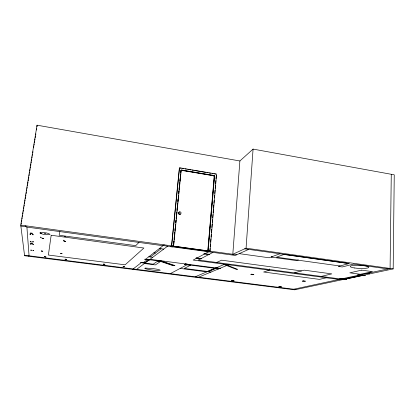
<?xml version="1.0" encoding="UTF-8"?>
<svg xmlns="http://www.w3.org/2000/svg" width="415" height="415" viewBox="0 0 415 415"><rect width="100%" height="100%" fill="white"/><g stroke="black" fill="none" stroke-linecap="round" stroke-linejoin="round"><path stroke-width="0.62" d="M37.023 126.824L37.034 125.19L239.886 160.968L253.072 149.099L394.25 174.829L393.181 268.894L294.692 289.81L24.584 255.749L20.75 225.112L37.034 125.19M391.272 174.284L390.084 268.458L293.701 289.224M269.408 268.925L269.335 270.191L263.624 272.017L319.451 279.378L326.392 277.78M239.886 160.968L232.805 254.271L246.064 248.18L253.072 149.099M207.951 250.852L214.41 175.737L181.065 170.119L180.743 173.335M208.382 251.895L206.509 251.64L208.138 250.753L214.597 175.555L181.22 169.932L173.615 246.002L172.292 246.951L170.368 246.686L171.67 245.737L173.615 246.002M209.84 251.111L210.057 248.549M210.218 246.629L210.441 244.067M210.602 242.142L210.877 238.941M211.038 237.017L211.256 234.454M211.422 232.53L211.697 229.329M211.858 227.404L212.132 224.204M212.293 222.279L212.511 219.717M212.677 217.797L212.952 214.591M213.113 212.667L213.388 209.466M213.497 208.185L213.772 204.979M213.933 203.06L214.15 200.497M214.368 197.934L214.586 195.372M214.752 193.447L215.027 190.241M215.188 188.322L215.463 185.116M215.572 183.835L215.847 180.634M216.007 178.709L216.282 175.509M339.024 279.456L193.193 260.07L210.026 251.013L216.583 174.046L179.529 167.769L171.67 245.737M173.465 246.111L173.978 240.959M174.108 239.673L174.819 232.587M174.943 231.3L175.203 228.722M175.332 227.436L175.654 224.214M175.784 222.928L176.043 220.349M176.168 219.063L176.878 211.977M177.008 210.69L177.719 203.604M177.843 202.318L178.554 195.232M178.683 193.945L178.943 191.372M179.067 190.08L179.778 182.999M179.908 181.708L180.613 174.627M171.519 245.846L179.373 167.961M173.465 244.912L173.34 246.199L207.796 250.94L214.254 175.882L180.94 170.269L180.743 172.204M173.662 242.983L173.854 241.053M174.113 238.48L174.305 236.55M174.497 234.62L174.689 232.691M174.948 230.112L175.14 228.183M175.338 226.253L175.529 224.323M175.721 222.393L175.913 220.464M176.173 217.891L176.365 215.956M176.557 214.026L176.754 212.096M177.008 209.523L177.205 207.593M177.397 205.664L177.589 203.734M177.848 201.156L178.04 199.226M178.232 197.296L178.424 195.366M178.683 192.793L178.875 190.864M179.073 188.934L179.264 187.004M179.456 185.069L179.716 182.496M179.908 180.567L180.1 178.637M180.297 176.707L180.489 174.777M51.133 235.497L48.379 255.038L125.123 264.827L143.896 248.03L51.17 235.253M21.175 224.131L21.383 222.86M21.59 221.589L21.798 220.318M22.005 219.042L22.213 217.771M22.42 216.5L22.628 215.229M22.835 213.958L23.043 212.682M23.25 211.411L23.458 210.14M23.665 208.87L23.868 207.599M24.075 206.322L24.283 205.052M24.49 203.781L24.698 202.51M24.905 201.234L25.113 199.963M25.32 198.692L25.528 197.421M25.735 196.15L25.943 194.874M26.15 193.603L26.358 192.332M26.565 191.061L26.773 189.79M26.98 188.514L27.183 187.243M27.39 185.972L27.598 184.701M27.805 183.43L28.013 182.154M28.22 180.883L28.428 179.612M28.635 178.341L28.843 177.07M29.05 175.794L29.258 174.523M29.465 173.252L29.673 171.981M29.88 170.71L30.088 169.434M30.295 168.163L30.497 166.892M30.705 165.621L30.912 164.35M31.12 163.074L31.327 161.803M31.535 160.532L31.742 159.261M31.95 157.991L32.157 156.714M32.365 155.443L32.572 154.173M32.78 152.902L32.987 151.631M33.605 147.813L33.812 146.542M34.02 145.271L34.227 143.995M34.435 142.724L34.642 141.453M34.85 140.182L35.057 138.911M35.265 137.635L35.472 136.364M35.68 135.093L35.887 133.822M36.51 130.004L36.717 128.733M59.905 231.591L59.127 235.248L135.726 245.639L138.963 242.427M213.777 176.334L214.597 175.555M132.618 269.371L141.546 262.42M145.302 259.494L164.138 244.829M150.323 256.963L161.025 248.761M143.377 262.654L147.19 259.743M144.799 262.84L148.663 259.935M136.587 269.382L144.451 263.499L155.397 264.915L160.901 261.237M144.944 263.131L149.473 259.743M167.624 246.168L150.038 259.323L220.147 268.505L220.65 268.298L215.349 267.877M145.499 263.203L145.81 262.97L140.633 262.576L153.192 264.199L158.042 260.864M150.048 259.821L149.711 260.07L144.669 259.411L144.991 259.157L158.26 260.895M170.306 273.641L187.238 264.682M212.962 252.387L198.297 260.034L345.529 279.653L346.8 279.388L340.668 278.569L339.423 278.839M190.677 265.133L184.255 268.438L207.718 271.467M216.604 262.472L221.636 260.184L301.456 270.917M248.684 249.389L235.191 255.438L163.199 245.561M224.007 264.168L223.478 264.397L228.478 265.06L229.023 264.832M214.56 268.406L207.126 271.581L210.955 272.074M195.237 276.789L215.079 268.323L184.711 264.355M215.95 267.955L224.634 264.251M208.211 271.706L215.624 268.562M198.578 277.21L229.832 264.236M279.876 253.773L269.133 257.777L239.196 253.643M179.747 211.998L178.766 212.35L178.471 213.336L179.062 214.223L180.105 214.342L181.08 213.357L180.914 212.319L180.006 211.754L179.041 212.096L178.741 213.082L179.337 213.974L180.38 214.093M298.437 259.94L296.051 260.532L271.42 257.124L272.173 256.844L271.778 256.792M294.494 272.852L304.174 270.16L331.798 273.884L321.236 276.416M343.734 278.979L360.817 275.327M345.27 279.181L362.42 275.544M160.159 260.957L161.409 260.952L174.974 265.564L173.75 265.564L159.734 260.734L158.489 260.739L160.102 261.284M173.366 265.356L172.147 265.356L160.584 261.45M180.115 214.332L179.078 214.207L178.481 213.32M24.521 255.225L296.051 289.52M180.157 268.427L206.784 271.861M159.37 261.04L161.435 261.31M157.861 260.994L160.709 261.367M187.015 264.806L190.444 265.252M214.529 268.417L218.539 268.925M148.809 256.766L152.762 257.284M153.856 252.834L155.438 253.046M159.376 248.538L163.676 249.119M208.138 250.753L210.026 251.013M20.75 225.112L236.623 254.794M172.951 246.479L207.318 251.2M20.864 226.04L26.892 226.865L29.06 255.801M366.756 273.48L369.677 273.884M26.908 227.067L162.991 245.722M339.838 265.979L276.468 257.181L283.927 254.468L349.01 263.603M246.064 248.18L393.181 268.894M244.658 248.824L349.316 263.52L338.215 266.399L342.251 266.959L353.476 264.106L387.864 268.936M180.011 168.07L181.288 168.282M182.564 168.5L183.84 168.718M185.116 168.931L186.392 169.149M187.668 169.362L190.864 169.906M192.14 170.119L193.416 170.337M194.692 170.555L205.539 172.391M206.815 172.604L208.091 172.822M209.368 173.039L210.649 173.252M211.925 173.47L213.201 173.683M214.477 173.901L215.753 174.118M25.735 225.796L25.813 226.72M28.246 255.697L28.293 256.216M40.509 237.126L41.158 237.437L40.509 237.126M40.68 233.157L41.36 233.489L40.68 233.157M41.329 250.925L41.313 251.194L42.755 251.381L42.776 251.111L41.329 250.925M42.091 238.174L42.071 238.526L43.71 238.744L43.736 238.392L42.091 238.174M44.374 256.589L45.956 257.015L44.374 256.589M30.238 233.1C32.386 234.983 34.02 232.545 30.238 233.1M30.731 243.076C32.681 244.58 33.755 242.562 30.731 243.076M63.537 240.207L64.128 240.513L63.537 240.207M64.553 236.389L65.165 236.711L64.553 236.389M60.73 253.42L60.657 253.684L62.157 253.607L60.73 253.42M64.097 241.115L64.003 241.452L65.617 241.67L65.715 241.328L64.097 241.115M65.02 259.204L66.597 259.406L65.02 259.204M103.491 264.08L103.325 264.277L105.026 264.272L103.491 264.08M123.214 266.58L123.001 266.772L124.728 266.772L123.214 266.58M158.997 260.392L157.98 261.087L159.645 261.305L160.678 260.61L158.997 260.392M196.368 257.917L195.896 258.172L201.145 258.877L201.633 258.623L196.368 257.917M204.305 253.627L203.786 253.907L209.274 254.654L209.808 254.374L204.305 253.627M185.593 263.878L184.374 264.537L186.003 264.749L187.238 264.09L185.593 263.878M44.701 233.552L45.302 233.707L44.701 233.552M40.8 232.54L39.793 232.945C42.75 234.62 46.765 235.206 50.059 234.335C47.414 232.545 43.897 232.623 40.8 232.54M232.047 280.576L231.347 280.805L234.153 280.841L232.047 280.576M251.604 274.18L250.759 274.455L253.041 274.751L253.897 274.476L251.604 274.18M279.513 286.589L278.657 286.791L281.531 286.843L279.513 286.589M303.272 280.913L302.245 281.157L305.466 281.199L303.272 280.913M361.636 270.134L349.824 272.837L360.324 274.274L372.473 271.633L361.636 270.134M359.001 274.585L357.6 274.891L364.022 275.762L365.449 275.467L359.001 274.585M145.748 268.111L144.794 268.287L145.032 268.614C149.971 269.906 155.205 270.689 160.304 270.258L158.784 269.522L153.576 268.63L145.748 268.111M225.978 264.728L224.619 264.728L236.202 269.304L237.53 269.304L225.978 264.728M31.395 250.121L30.72 250.038L30.741 250.344L31.405 250.432L31.395 250.121M33.496 250.39L32.827 250.307L32.837 250.613L33.506 250.702L33.496 250.39M31.109 243.921L30.394 243.828L30.414 244.181L31.125 244.269L31.109 243.921M33.35 244.212L32.635 244.119L32.65 244.471L33.361 244.565L33.35 244.212M30.99 241.348L30.259 241.25L30.279 241.613L31.006 241.706L30.99 241.348M33.288 241.649L32.557 241.556L32.567 241.914L33.299 242.007L33.288 241.649M30.658 234.086L29.875 233.982L29.896 234.392L30.679 234.501L30.658 234.086M33.117 234.418L32.334 234.314L32.349 234.724L33.127 234.828L33.117 234.418M354.701 267.991A9.317 1.536 2.6 0 0 368.795 267.312A9.317 1.536 2.6 0 0 354.97 265.341A9.317 1.536 2.6 0 0 354.701 267.991"/></g></svg>
